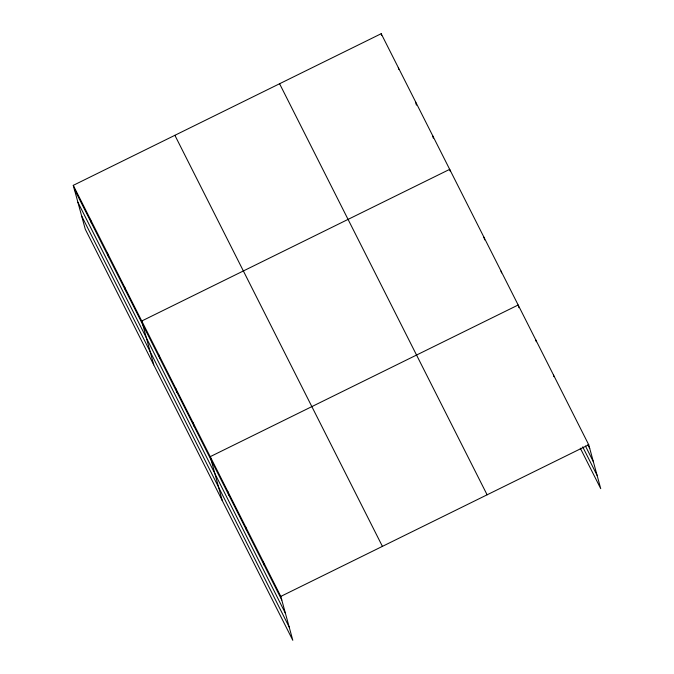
<?xml version="1.0" encoding="UTF-8"?>
<svg xmlns="http://www.w3.org/2000/svg" width="674" height="674" viewBox="0 0 674 674"><rect width="100%" height="100%" fill="white"/><g stroke="black" fill="none" stroke-linecap="round" stroke-linejoin="round"><path stroke-width="1.01" d="M73.272 185.35L280.797 596.414L292.802 640.3L85.278 229.236L73.272 185.35L381.198 33.7L588.722 444.764L600.728 488.65L580.306 448.193M280.797 596.414L588.722 444.764M587.854 444.705L589.708 448.387M585.453 446.036L593.347 461.673M582.698 446.862L597.088 475.364M279.584 83.745L487.108 494.809M174.886 135.305L382.411 546.37M74.258 188.964L281.791 600.037M77.898 202.251L285.422 613.323M81.638 215.941L289.171 627.014M553.447 374.887L553.935 376.69M535.805 339.949L536.302 341.752M518.904 307.715L518.163 305.002L210.237 456.652L222.243 500.538M501.043 271.091L501.54 272.903M483.924 237.181L484.665 239.893M450.173 171.162L449.676 169.351L141.759 321.001L153.765 364.887M432.556 135.44L433.298 138.153M415.437 101.53L416.422 105.144M398.317 67.611L398.814 69.422M381.198 33.7L381.686 35.511M263.163 561.476L264.149 565.09M245.521 526.537L246.507 530.152M227.879 491.599L228.874 495.213M193.118 422.741L194.112 426.356M175.998 388.831L176.984 392.445M158.879 354.912L159.864 358.534M124.639 287.09L125.625 290.705M107.511 253.18L108.506 256.794M90.392 219.261L91.386 222.875"/></g></svg>
